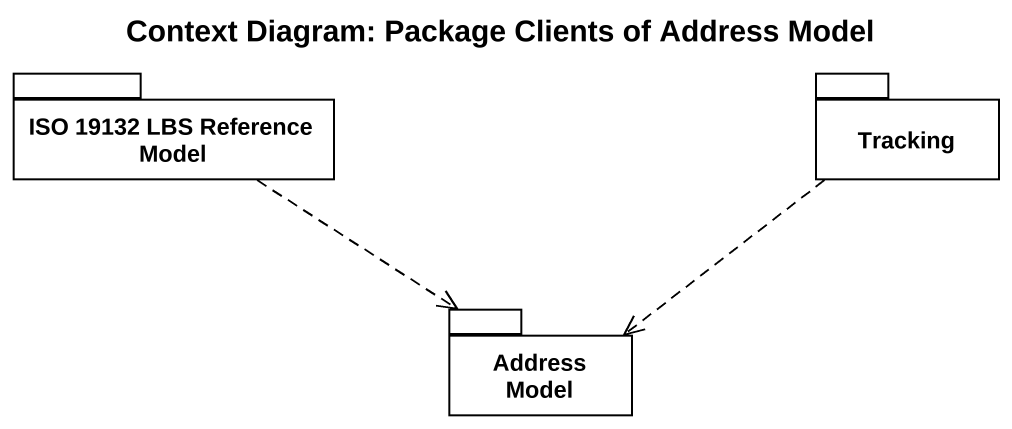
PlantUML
@startuml
title Context Diagram: Package Clients of Address Model
package "ISO 19132 LBS Reference Model" as ISO_19132_LBS_Reference {
}
package Tracking {
}
package "Address Model" as Address_Model {
}
ISO_19132_LBS_Reference ..> Address_Model
Tracking ..> Address_Model
@enduml
